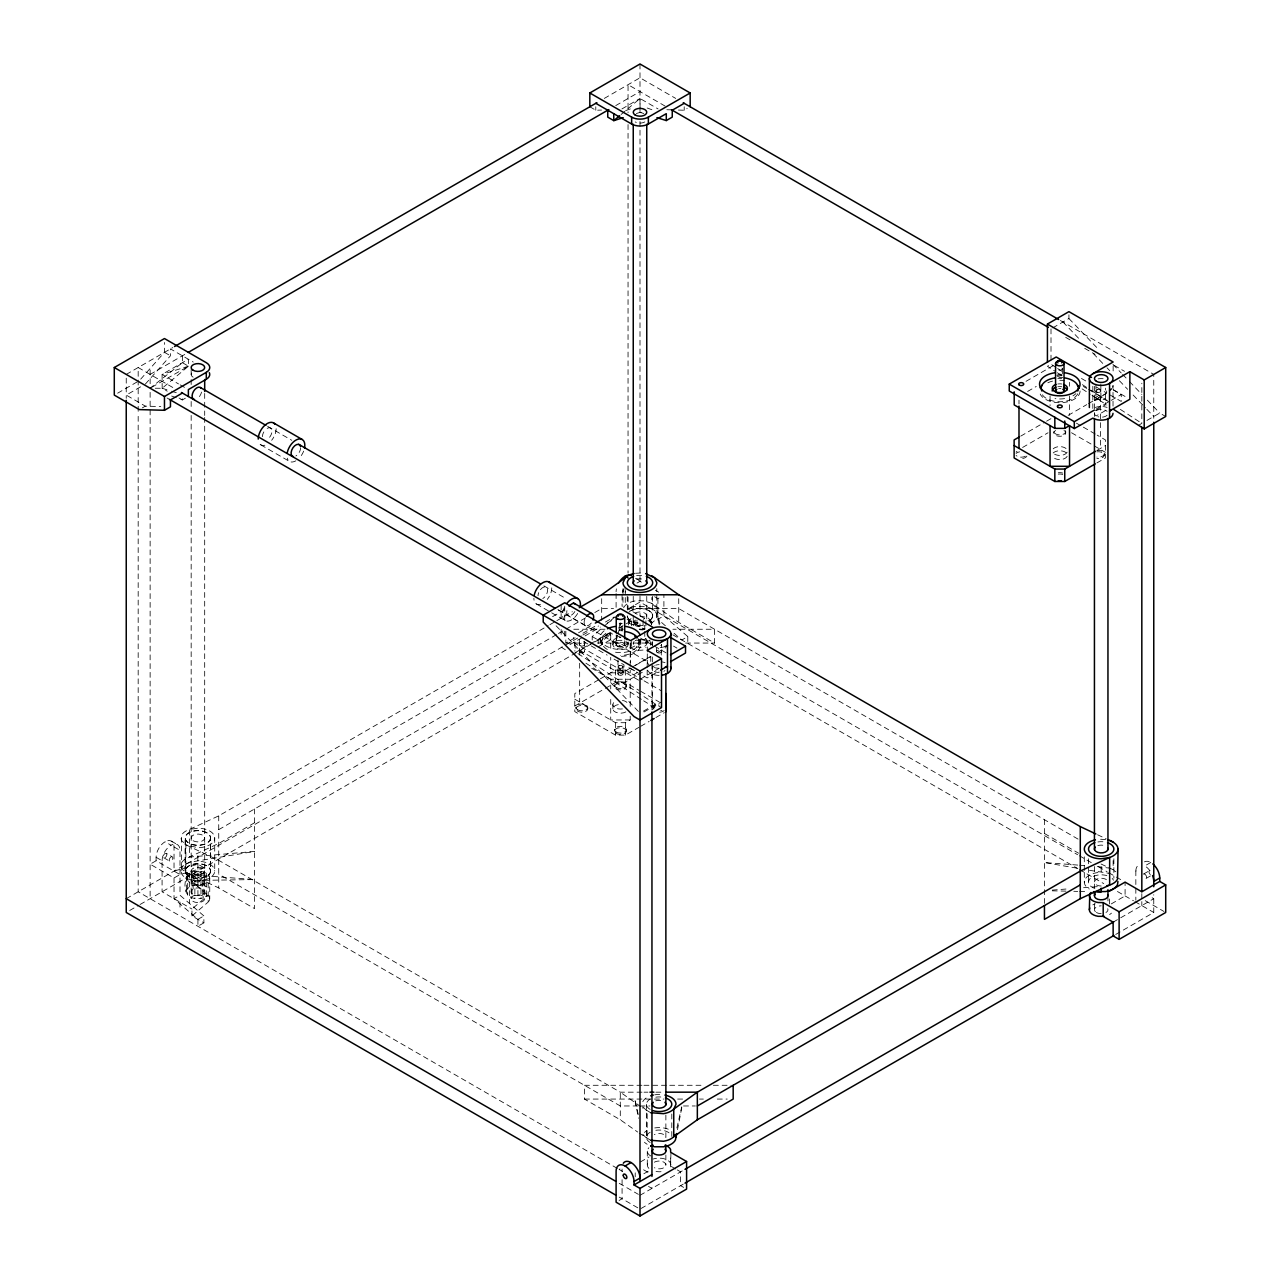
<?xml version="1.0" encoding="UTF-8"?>
<svg xmlns="http://www.w3.org/2000/svg" width="1280" height="1280" viewBox="0 0 1280 1280"><rect width="100%" height="100%" fill="white"/><g stroke="black" fill="none" stroke-linecap="round" stroke-linejoin="round"><path stroke-width="0.75" stroke-dasharray="5 3.75" d="M677.504 1129.696L681.984 1106.736M254.576 822.752L218.736 843.456L189.376 857.072A16.896 9.76 0 0 0 181.504 862.992C178.992 870.064 187.728 874.224 193.456 874.944L254.576 879.584L193.456 880.464A16.896 9.76 0 0 1 181.504 873.568L181.504 835.392A16.896 9.76 0 0 1 189.376 829.472L218.736 815.856L548.208 625.632M180.928 871.04L181.504 868.512A16.896 9.76 0 0 1 193.456 861.616L254.576 851.44L189.376 857.072L189.376 829.472L197.824 828.176A16.896 9.76 0 0 1 214.72 837.92L214.72 871.04A16.896 9.76 0 0 1 197.824 880.784M186.096 877.984C188.368 869.952 200.032 869.936 206.288 873.168A11.824 6.832 0 0 1 208.16 881.408L208.16 902.096L191.952 915.936L203.888 922.832L203.888 915.936L180 895.232L180 850.4A12.672 7.312 -60 0 0 171.04 845.216L165.072 841.776A12.672 7.312 -60 0 0 156.096 857.296L156.096 860.752L180 874.544L203.888 867.648L203.84 897.696C189.424 901.552 181.952 893.328 186.096 877.984L189.552 882.816L197.92 884.816M186.096 891.792C188.752 881.872 202.096 887.488 208.16 881.408M617.296 635.344L615.536 643.056L617.52 635.792M619.056 627.632L620.368 621.856M631.632 625.808L631.632 617.936L628.576 620.992L628.576 624.528M651.424 624.528L651.824 622.752A16.896 9.76 0 0 0 656.8 615.808L656.8 588.608M676.896 1127.984L681.728 1106.784M670.944 1153.12L670.544 1166.72A11.824 6.832 0 0 1 669.36 1168.368M618.032 633.968L621.008 623.072M623.584 607.76L625.264 605.408A16.896 9.76 0 0 1 635.536 600.864L644.272 600.864L651.856 603.392L678.736 622.352L714.576 643.056L714.576 629.248L672.928 629.248M140.704 379.136L164.464 352.336L164.464 342.496M145.344 384.08L170.448 355.792L170.448 348.896L193.248 362.064M592.208 640L592.208 636.56L602.656 627.504M604.16 626.208L614.608 617.152M598.176 643.456L598.176 640L608.64 630.944M191.952 915.936L191.952 909.024L208.16 895.2L203.84 897.696M621.088 114.48L640 98.496L658.064 108.928M155.296 388.24L162.176 388.272L188.464 366.192L188.368 359.248L162.08 374.416L162.176 388.272L167.232 391.184M182.384 355.792L182.384 362.688L150.128 388.208L150.128 367.52M650.24 639.968L645.92 642.464L649.6 641.024M126.24 374.416L172.8 347.536M604.288 98.416L640 77.792L675.712 98.416M117.632 393.184L139.376 380.624M150.128 374.416L184.752 354.432M615.76 105.584L640 91.6M140.576 386.832L126.24 395.104L145.344 406.144L160.784 406.576M621.936 108.928L640 98.496L640.096 112.352L643.84 113.52M142.368 407.872L145.344 406.144M185.376 398.208L182.384 399.936L178.8 398.64M678.416 110.064L684.208 110.224L687.2 108.496M552.608 616.64L564.72 609.648M1052.72 327.904L1068.928 318.544L1068.928 311.648M549.936 624.64L555.104 621.648M556.832 620.656L572.352 611.696M156.096 860.752L150.128 864.192L174.032 877.984L180 874.544M637.008 583.088L640 581.376L643.408 583.344M218.736 829.648L556.832 634.448M558.56 633.456L586.32 617.424M594.784 612.544L601.68 608.56L613.536 608.56M578.544 632.784L593.632 624.064M565.84 631.232L565.84 643.056L576.08 637.136M582.912 633.2L596.56 625.312M126.24 898.688L581.312 635.952M582.912 635.024L598.624 625.952M605.408 622.032L614.208 616.96M627.888 609.056L640 602.064L1077.648 854.736M569.92 644.656L600.336 627.088M607.04 623.216L613.808 619.312M1026.032 381.328L1056.208 363.904M654.656 596.736L657.92 598.608L660.912 596.896M574.88 652.832L588.288 645.088M590.016 644.096L610.72 632.128L610.72 649.568M1027.616 391.44L1036.256 386.464M129.696 910.48L138.336 905.488M140.064 904.496L610.976 632.608M618.672 628.176L633.488 619.616M598.176 646.896L610.128 640L631.632 648.288A11.824 6.832 0 0 0 643.056 650.048M203.888 922.832L197.92 926.272L197.92 919.376L174.032 898.688L180 895.232M665.392 625.776L657.92 619.312L663.904 615.856L663.904 595.168M598.64 679.808L574.8 693.584L574.8 711.616L615.504 735.12L625.424 735.12L638.96 727.312M600.368 678.816L615.504 670.08L625.424 670.08L642.288 679.808M1020.72 436.128L1044.88 422.176M1046.608 421.184L1054.832 416.432M620.4 673.792L623.984 671.728L623.984 664.832L613.888 659.008M630.496 668.032L625.424 670.976L615.504 670.976L574.88 647.52M632.192 667.056L650.816 656.304M657.584 652.4L666.048 647.52M1068.144 415.376L1086.752 404.624M1088.448 403.648L1105.376 393.872M635.52 665.344L650.752 656.56L650.752 663.728M1106.368 393.504L1092.832 401.328A11.824 6.832 0 0 1 1107.104 400.24M197.92 919.376L203.888 915.936M663.904 615.856L687.792 636.56L681.824 640L672.864 632.24M574.8 706L603.632 689.344M605.328 688.368L615.504 682.496L625.424 682.496L638.96 690.304M1022.608 447.456L1048.048 432.768M634.032 674.48L637.008 672.768M1096.112 409.088L1121.264 394.56L1121.264 401.456L1108.304 393.984M642.288 672.272L625.424 682L615.504 682L591.744 668.288M1095.424 410.656L1105.376 404.912L1105.376 388.144M640.272 679.152L658.88 668.416M1105.696 410.448L1096.208 415.92L1095.344 415.28A6.752 3.904 0 0 1 1094.672 412.32M643.824 676L647.168 677.936L659.024 671.088M643.408 711.152L655.536 704.144L661.504 707.6M1138.24 425.472L1141.824 423.392L1141.824 383.232M1146.944 420.432L1159.744 413.04L1165.712 416.496M574.8 699.2L615.504 722.704L625.424 722.704L630.208 719.952L630.208 716.064M644.016 711.968L661.264 702.016M1097.152 450.352L1105.376 445.6M640.656 726.32L649.12 721.44M655.888 717.536L664.352 712.64M1096.912 462.912L1105.376 458.032L1105.376 439.888L1097.152 435.136M1135.84 884.512L1135.84 871.088L1138.832 869.36M1150.784 862.464L1144.8 865.92A12.672 7.312 60 0 1 1151.136 872.608M640.4 1161.968L649.024 1156.976M1143.536 874.064L1149.52 870.624M1146.08 878.464L1150.56 875.872M643.856 1173.76L649.024 1170.784M1111.28 903.904L1125.088 895.92L1125.088 882.128M619.088 1200.48L622.08 1198.752L622.08 1179.216M640 1195.312L683.248 1170.336M1113.136 922.144L1153.76 898.688L1150.304 896.688M683.248 1184.128L640 1209.104L619.248 1197.12M1115.712 934.448L1153.76 912.48L1153.76 894.704M151.792 387.264L188.464 366.192L182.384 362.688M625.664 110.608L632.832 108M636.352 113.536L640.096 112.352L643.888 112.912M188.464 366.192L162.08 374.416L178.512 383.904M203.888 867.648L197.92 864.192L174.032 871.088L174.032 846.944A12.672 7.312 -60 0 0 165.072 841.776M635.536 573.264L641.088 573.024M1052.272 890.08L1067.92 888.896M1083.584 887.712L1097.28 886.656M589.824 106.768L595.792 110.224L601.584 110.064M1056.816 375.728L1062.768 375.728M1057.84 378.48L1061.744 378.48M627.36 608.56L678.736 608.56L1080.288 840.4M573.776 629.248L605.504 629.248M619.392 629.248L623.344 629.248M639.216 629.248L645.168 629.248M565.84 643.056L585.712 643.056M597.648 643.056L631.136 643.056M633.072 643.056L652.576 643.056M685.552 643.056L714.576 643.056M630.208 719.952L610.72 719.952L610.72 696.688M641.952 1085.28L584.448 1085.28L584.448 1099.072L620.288 1119.776L637.68 1132.048M643.936 1085.28L667.728 1085.28M669.712 1085.28L701.456 1085.28M713.344 1085.28L731.2 1085.28M642.016 1092.176L620.288 1092.176L218.736 860.336L185.872 844.816L181.504 840.448L180.928 837.92M644 1092.176L647.952 1092.176M655.856 1092.176L663.744 1092.176M584.448 1099.072L663.984 1099.072M677.632 1099.072L683.488 1099.072M699.392 1099.072L703.36 1099.072M717.28 1099.072L727.216 1099.072M638.064 1105.968L620.288 1105.968L218.736 874.144M640.048 1105.968L649.92 1105.968M683.504 1105.968L695.36 1105.968M1052.272 890.848L1065.968 891.136M1073.792 891.296L1077.712 891.392M1079.664 891.424L1087.504 891.6M666.832 109.744L670.704 109.84M640 615.936L648.368 617.936L651.824 622.752M1105.568 839.6L1101.2 839.264A16.896 9.76 0 0 0 1098.256 839.408M1077.712 865.072L1044.448 862.544L1077.712 868.304M1079.664 865.216L1085.536 865.664M1097.28 866.56L1109.648 868.16L1115.824 871.728M197.92 884.96L206.288 886.96L191.952 874.544M656.048 1171.552L659.12 1171.776A11.824 6.832 0 0 0 662.176 1171.552M1089.456 870.336L1105.568 872.704A16.896 9.76 0 0 1 1109.648 873.68M162.176 388.272L169.664 390.624M171.536 391.2L177.136 392.976M647.168 108L654.336 110.608M171.632 396.032L177.008 397.984M620.88 637.248L610.128 633.104L610.128 640M650.672 1112.704L642.432 1107.792M650.672 1140.288L639.264 1133.168M1097.584 834.768L1106.224 838.848M1101.04 864L1113.136 869.712L1113.136 859.856M254.576 808.96L254.576 908.624L218.736 887.936L185.872 872.416L185.872 844.816L197.824 847.68A16.896 9.76 0 0 0 214.72 837.92M1060.352 320.48L1153.76 374.416L1153.76 418.272M665.088 106.08L628.048 84.688L628.048 112.608M1065.712 337.376L1072.624 341.36M1084.736 348.352L1095.12 354.352M1114.144 365.328L1124.528 371.328M1113.136 389.6L1126.528 397.312M1113.168 389.888L1121.264 394.56M1081.456 378.464L1086.496 381.392M1096.592 387.216L1106.688 393.04L1106.688 387.872M1083.344 386.464L1086.784 388.448M1088.512 389.456L1105.376 399.184M1076.432 423.168L1081.616 426.16M1083.344 427.152L1095.424 434.128M1071.52 432.752L1105.376 452.304M655.36 590.24L658.768 592.208M1044.448 833.504L1078.576 853.2M1079.376 855.744L1091.488 862.736M1098.416 866.72L1107.056 871.712M1108.784 872.72L1120.896 879.712M1145.232 900.656L1164.016 911.488M628.048 597.008L628.048 608.96L654.656 624.32M672.864 634.832L1077.808 868.624M1079.376 869.536L1103.76 883.616M1117.44 891.504L1133.456 900.752M1134.896 901.584L1153.76 912.48M627.12 619.312L644.432 629.312M673.536 646.112L676.96 648.096M164.464 352.336L170.448 355.792M640.56 638.112L652.64 645.088M654.368 646.08L666.048 652.832M267.616 426.352L291.792 440.304M543.92 585.872L566.432 598.864M180.144 384.848L186.72 388.64M557.888 609.552L585.52 625.504M172.784 387.488L138.176 367.52L138.176 411.376M558.528 610.208L648.496 662.144M260.848 444.88L289.536 461.44M536.48 604.016L549.968 611.808M551.664 612.784L565.152 620.56A12.672 7.312 -60 0 0 577.824 613.248M179.024 398L182.384 399.936L182.384 396.496M592.208 636.56L598.176 640M167.04 397.984L170.448 399.936M630.448 668.272L635.456 671.184M583.6 641.52L607.168 655.12M628.848 667.632L638.56 673.248M644.016 680.8L661.264 690.768M638.56 680.144L573.504 642.576L573.504 637.408M640.656 691.28L659.28 702.032M654.928 707.936L643.696 700.832M171.408 841.152L177.376 844.592M174.032 846.944L180 850.4M197.92 871.088L203.888 874.544L191.952 881.44L206.288 893.856A11.824 6.832 0 0 1 208.16 902.096M166.336 853.376A2.528 1.456 -60 0 1 165.52 857.296A2.528 1.456 -60 0 1 163.328 856.032A2.528 1.456 -60 0 1 166.336 853.376L172.304 856.832A2.528 1.456 -60 0 1 171.504 860.752A2.528 1.456 -60 0 1 169.312 859.488A2.528 1.456 -60 0 1 172.304 856.832M163.792 857.76L169.776 861.216M156.096 857.296L162.08 860.752L162.08 891.792L191.952 909.024M675.648 1168.976L670.688 1166.112L670.688 1156.256M677.312 1169.936L680.624 1171.856L680.624 1185.648L683.616 1187.376M643.584 1169.776L648.608 1172.672M617.344 1168.432L138.176 891.792L138.176 413.36M622.544 1171.424L619.088 1169.424L622.08 1167.712L622.08 1171.552M648.496 1186.416L651.952 1188.4L651.952 1184.416M619.248 1183.328L638.368 1194.368M1055.968 367.44L1051.008 364.208L1047.424 366.272L1055.68 371.664M1057.616 368.512L1062.576 371.744M1082.384 384.656L1088.992 388.96M1090.64 390.032L1110.448 402.944M1120.352 409.408L1141.824 423.392M1057.328 372.736L1062.288 375.968M1082.096 388.88L1090.352 394.256M1092 395.328L1106.864 405.024M577.936 653.568L642.32 695.536M643.968 696.624L655.536 704.144M561.136 647.04L566.096 650.256M585.904 663.168L642.048 699.76M640.848 1106.688L620.288 1092.176L620.288 1119.776M1068.928 318.544L1099.2 350.048M1112.96 364.368L1121.216 372.96M1122.592 374.384L1128.096 380.112M1129.472 381.552L1141.856 394.432M1147.36 400.16L1159.744 413.04M1062.96 321.984L1080.848 340.608M1093.232 353.488L1105.616 366.384M1106.992 367.808L1109.744 370.672M1119.376 380.704L1127.632 389.296M1133.136 395.024L1145.52 407.904M1146.88 409.344L1153.76 416.496M556.08 625.776L638.624 711.68M642.8 1106.768L647.168 1111.152L647.168 1138.736L642.8 1134.368M659.296 624.88L656.224 613.28A16.896 9.76 0 0 0 644.272 606.384L635.536 606.384A16.896 9.76 0 0 0 627.952 608.912M659.872 623.776L656.224 607.76L651.856 603.392L651.856 597.472M670.944 1164.96L670.544 1163.184A11.824 6.832 0 0 0 659.12 1158.128L656.048 1158.352A11.824 6.832 0 0 0 653.2 1159.04M638.272 1114.496L634.752 1099.072L638.48 1118.224M1141.824 893.616L1141.824 899.664M1141.824 901.6L1141.824 905.584M1135.84 888.336L1135.84 900.16M1113.872 858.752L1113.872 878.24M1113.136 365.936L1113.136 371.856M1109.552 898.976L1109.552 904.896M1107.952 895.92L1107.952 901.84M1096.864 450.48A5.92 3.408 0 0 1 1104.304 453.776L1104.304 455.168A5.92 3.408 0 0 1 1096.864 458.464M1101.2 866.848L1101.2 872.368A16.896 9.76 0 0 0 1085.584 878.4A16.896 9.76 0 0 0 1089.248 889.024M1100.832 384.112L1100.928 397.904M1100.592 396.416L1100.592 448.368M1095.936 384.112L1095.936 391.008M1095.856 391.008L1095.856 397.904M1094.432 386.288L1094.432 416.496M1094.432 866.544L1094.432 887.76M1094.432 903.728L1094.432 909.728M1092.832 386.272L1092.832 408.496M1088.528 858.752L1088.528 882.128M1084.304 856.8L1084.304 870.448M1084.304 872.384L1084.304 882.128M1069.536 382.368L1069.536 386.24M1069.536 395.936L1069.536 415.312M1065.712 431.504L1065.712 432.88M1062.336 368.72L1062.336 375.632M1053.888 431.504L1053.888 432.88M1051.008 328.896L1051.008 360.288M1050.064 395.936L1050.064 405.616M1044.448 819.696L1044.448 905.568M1018.992 400.176L1018.992 403.92M687.792 636.56L687.792 643.456M684.208 106.768L684.208 110.224M678.736 598.704L678.736 622.352M671.792 1113.984L671.792 1137.36M665.872 1115.024L665.872 1137.36A6.752 3.904 0 0 0 661.696 1133.76A6.752 3.904 0 0 0 654.336 1134.608M665.872 1154.976L665.872 1164.96M661.584 644.656A2.528 1.456 0 0 1 660.848 645.68A2.448 1.408 0 0 0 661.504 644.656L661.584 651.552M661.264 650.064L661.264 655.888M657.92 598.608L657.92 619.312M656.528 648.096L656.528 651.552M653.136 707.424L653.136 708.8A5.92 3.408 0 0 1 659.056 705.392M652.576 596.32L652.672 615.856M652.352 641.52L652.352 645.776M652.352 656.96L652.352 709.664M651.952 664.144L651.952 709.984M651.424 620.992L651.424 624.928M650.752 641.504L650.752 645.264M650.24 619.344L650.24 623.28M647.296 651.968L647.296 640.688A11.824 6.832 0 0 0 650.752 645.52M647.296 653.856L647.168 668.08M647.168 670.048L647.168 677.936M647.296 1151.152L647.296 1164.96M646.752 596.384L646.752 621.488M646.752 639.456L646.752 643.456M646.448 1104.256L646.448 1137.36M645.92 620.784L645.92 628.672A11.824 6.832 0 0 1 640 629.584M645.92 638.528L645.92 647.648M644.784 629.456L644.784 625.52A6.752 3.904 0 0 1 635.888 625.856A6.752 3.904 0 0 1 634.144 620.8M644.784 631.424L644.784 639.312M643.056 620.096L643.056 629.952L640 629.728L640 623.808M640.736 644.656L640.736 637.76A20.272 11.712 0 0 1 613.52 648.752A20.272 11.712 0 0 1 604.928 630.224M640 64L640 113.68M640 121.488L640 584.128M640 595.92L640 615.856M639.056 641.888L639.056 644.656M636.944 620.096L636.944 627.984M635.216 620L635.216 627.888M635.216 1172.832L635.216 1176.784M634.08 620.784L634.08 624.72M633.248 596.384L633.248 613.504M633.248 615.504L633.248 625.488M631.632 641.376L631.632 648.288M630.448 642.656L630.448 662.368M630.208 643.76L630.208 672.832L610.72 672.832L610.72 657.328M630.208 706.384L630.208 679.248L610.72 679.248L610.72 688.944M629.76 619.344L629.76 623.28M628.576 620.992L628.576 624.928M628.048 124.56L628.048 573.088M628.064 641.888L628.064 644.656M627.232 596.32L627.328 610.016M626.384 685.152L626.384 686.528A5.92 3.408 0 0 1 617.504 689.488A5.92 3.408 0 0 1 617.504 683.568A5.92 3.408 0 0 1 626.384 686.528M626.384 729.712L626.384 731.088A5.92 3.408 0 0 1 617.504 734.048A5.92 3.408 0 0 1 617.504 728.128A5.92 3.408 0 0 1 626.384 731.088M625.264 589.632L625.264 595.552M625.264 597.52L625.264 605.408M625.424 670.08L625.424 682.496M625.424 722.704L625.424 735.12M624.688 640.704L624.688 644.656M623.008 588.608L623.008 606.336M622.992 666.928L622.992 673.84M622.08 595.168L622.08 606.304M622.08 626.208L622.08 633.104M618.016 660.032L617.936 673.84M616.24 634.8L616.24 644.656M616.096 593.568L616.096 608.432M615.504 670.08L615.504 682.496M615.504 722.704L615.504 735.12M614.544 685.152L614.544 686.528M614.544 729.712L614.544 731.088M612.864 641.888L612.864 644.656M612.864 704.672L612.864 708.8M601.872 641.888L601.872 644.656A18.592 10.736 0 0 1 611.168 635.36M601.68 598.704L601.68 620.384M600.192 637.76L600.192 644.656A20.272 11.712 0 0 1 613.536 633.648M595.792 106.768L595.792 110.224M587.792 707.424L587.792 708.8A5.92 3.408 0 0 1 578.912 711.76A5.92 3.408 0 0 1 578.912 705.856A5.92 3.408 0 0 1 587.792 708.8M584.4 641.2L584.4 651.552M579.664 650.064L579.664 659.44M579.664 663.248L579.664 702.016M579.344 639.472L579.344 651.552M575.952 707.424L575.952 708.8M574.88 641.792L574.88 651.2M564.72 606.192L564.72 623.376M564.72 631.232L564.72 639.072M561.136 604.816L561.136 621.52M561.136 629.376L561.136 637.216M218.736 815.856L218.736 887.936M210.592 837.984A12.672 7.312 0 0 1 191.584 844.32A12.672 7.312 0 0 1 191.584 831.648A12.672 7.312 0 0 1 210.592 837.984L210.592 871.088A12.672 7.312 0 0 1 191.584 877.424A12.672 7.312 0 0 1 191.584 864.752A12.672 7.312 0 0 1 210.592 871.088M210.496 837.92A12.672 7.312 0 0 1 191.488 844.256A12.672 7.312 0 0 1 191.488 831.584A12.672 7.312 0 0 1 210.496 837.92L210.496 871.04A12.672 7.312 0 0 1 191.488 877.376A12.672 7.312 0 0 1 191.488 864.704A12.672 7.312 0 0 1 210.496 871.04M209.744 877.984L209.744 898.688M206.288 873.168L206.288 896.608M204.688 393.472L204.688 415.44M204.688 417.44L204.688 898.688A6.752 3.904 0 0 1 194.544 902.064A6.752 3.904 0 0 1 194.544 895.312A6.752 3.904 0 0 1 204.688 898.688M202.704 880.752L202.704 894.544M200.976 871.392L200.976 898.384M197.824 855.76L197.824 861.28A16.896 9.76 0 0 1 214.72 871.04M197.92 864.192L197.92 898.608M194.864 871.392L194.864 898.384M193.136 875.232L193.136 889.024M192 872.08L192 897.696M191.168 369.52L191.168 377.504M191.168 379.504L191.168 385.488M191.168 401.472L191.168 407.456M191.168 415.44L191.168 898.688M189.552 873.168L189.552 903.52M187.68 874.576L187.68 895.2M186.496 876.224L186.496 893.552M180 902.128L180 909.024M174.032 877.984L174.032 898.688M150.128 392.352L150.128 898.688M126.24 378.176L126.24 398.336M551.776 587.856A12.672 7.312 -60 0 1 547.296 599.408M540.496 604.368A12.672 7.312 -60 0 1 533.856 598.208M540.416 589.632A6.752 3.904 -60 0 1 547.424 588.944A6.752 3.904 -60 0 1 542.816 598.56M538.032 595.792A6.752 3.904 -60 0 1 538.672 592.672M565.152 620.56A12.672 7.312 -60 0 1 565.152 605.936M574.864 611.536A6.752 3.904 -60 0 1 568.112 615.44A6.752 3.904 -60 0 1 568.112 607.648M276.16 428.736A12.672 7.312 -60 0 1 271.68 440.288M264.88 445.248A12.672 7.312 -60 0 1 258.544 441.584M267.184 428.384A6.752 3.904 -60 0 1 271.968 431.152A6.752 3.904 -60 0 1 267.184 439.424M262.416 436.672A6.752 3.904 -60 0 1 265.952 429.296M303.632 451.152A12.672 7.312 -60 0 1 300.352 456.832M295.872 460.816A12.672 7.312 -60 0 1 287.216 458.144M300.64 447.712A6.752 3.904 -60 0 1 295.872 455.984M201.504 392.08A6.752 3.904 -60 0 1 198.128 397.936M591.296 623.04A6.752 3.904 -60 0 1 585.104 625.2A6.752 3.904 -60 0 1 585.52 617.696M644.784 121.952A6.752 3.904 0 0 1 635.216 121.952M193.136 377.184A6.752 3.904 0 0 1 192.064 372.464M1107.056 415.28A6.752 3.904 0 0 1 1097.824 416.704M1096.416 410.56A6.752 3.904 0 0 1 1104.576 409.936L1105.968 410.56A6.752 3.904 0 0 1 1107.056 411.376M1080.08 391.008A20.272 11.712 0 0 1 1062.448 402.608A20.272 11.712 0 0 1 1040.208 394.032M1112.624 387.216A11.824 6.832 0 0 0 1113.024 385.456L1113.024 406.144A11.824 6.832 0 0 0 1112.624 404.384M1098.128 378.864A11.824 6.832 0 0 1 1104.256 378.864M1095.28 407.408A11.824 6.832 0 0 1 1107.104 407.408M1061.984 368A2.528 1.456 0 0 1 1061.056 370A2.528 1.456 0 0 1 1057.6 369.456M664.976 670.512A6.752 3.904 0 0 1 663.904 671.312M659.12 672.464A6.752 3.904 0 0 1 654.336 671.312L653.264 670.512A6.752 3.904 0 0 1 654.336 665.792M655.744 665.168A6.752 3.904 0 0 1 659.12 664.656M659.12 675.376A11.824 6.832 0 0 1 650.752 673.376L648.88 671.968A11.824 6.832 0 0 1 647.696 670.32M662.176 661.952A11.824 6.832 0 0 1 665.024 662.64M638.032 638.8A20.272 11.712 0 0 1 620.464 656.352M665.024 646.592A11.824 6.832 0 0 1 659.12 647.52M659.12 668.208A11.824 6.832 0 0 1 653.2 667.296M648.88 664.8A11.824 6.832 0 0 1 650.752 656.56M622.256 623.408A2.528 1.456 0 0 1 619.2 623.632M638.256 639.68A6.752 3.904 0 0 1 646.656 642.768A6.752 3.904 0 0 1 640.592 647.344A6.752 3.904 0 0 1 633.248 643.456M633.472 642.448A6.752 3.904 0 0 1 634.144 641.504M635.216 640.688A6.752 3.904 0 0 1 636.624 640.08A6.752 3.904 0 0 0 645.856 638.512M616.096 591.712A12.672 7.312 -60 0 1 616.416 588.864M625.536 591.728A2.528 1.456 -60 0 1 625.072 592.064M623.52 591.92A2.528 1.456 -60 0 1 624.176 588.72M635.52 578.448A12.672 7.312 -60 0 1 639.696 582.32M622.384 592.304A12.672 7.312 -60 0 1 623.28 589.296M1107.728 908.704A6.752 3.904 0 0 1 1105.968 912.48M1101.2 913.616A6.752 3.904 0 0 1 1096.416 912.48M1095.344 911.68A6.752 3.904 0 0 1 1101.2 905.824M1111.44 913.136A11.824 6.832 0 0 1 1109.552 914.544M1092.832 904.896A11.824 6.832 0 0 1 1095.28 903.808M1135.84 871.088A12.672 7.312 60 0 1 1138.464 865.296M1143.904 873.952A2.528 1.456 60 0 1 1146.592 877.296A2.528 1.456 60 0 1 1143.904 877.536M1144.448 861.84A12.672 7.312 60 0 1 1153.104 864.16M1150.32 874.544A2.528 1.456 60 0 1 1149.232 870.88A2.528 1.456 60 0 1 1152.048 872.08M162.08 860.752A12.672 7.312 -60 0 1 171.04 845.216M654.336 1162.192A6.752 3.904 0 0 1 663.904 1162.192A6.752 3.904 0 0 1 663.904 1167.712A6.752 3.904 0 0 1 654.336 1167.712M650.752 1155.984A11.824 6.832 0 0 1 648.88 1147.744M648.88 1168.368A11.824 6.832 0 0 1 648.88 1161.536M628.928 612.144A12.672 7.312 0 0 1 647.616 610A12.672 7.312 0 0 1 648.864 620.976M627.232 615.808A12.672 7.312 0 0 0 639.904 623.12A12.672 7.312 0 0 1 627.328 615.856M642.848 625.408A16.896 9.76 0 0 1 627.952 622.704M636.624 575.632A12.672 7.312 0 0 1 643.184 575.632M1097.92 841.952A12.672 7.312 0 0 1 1104.48 841.952M1094.864 888.464A12.672 7.312 0 0 1 1090.224 878.464A12.672 7.312 0 0 1 1107.536 875.792M1112.176 878.464A12.672 7.312 0 0 1 1113.44 880.24M650.16 1109.424A12.672 7.312 0 0 1 650.16 1099.072M655.84 1097.184A12.672 7.312 0 0 1 662.4 1097.184M650.16 1142.528A12.672 7.312 0 0 1 650.16 1132.192M655.84 1130.288A12.672 7.312 0 0 1 670.096 1133.696M642.8 1101.728A16.896 9.76 0 0 1 647.168 1097.344M654.736 1094.832A16.896 9.76 0 0 1 662.048 1094.64M647.168 1144.256A16.896 9.76 0 0 1 644.48 1142.24M644.48 1132.48A16.896 9.76 0 0 1 647.168 1130.464M654.736 1127.936A16.896 9.76 0 0 1 671.072 1130.464M631.04 610.688A12.672 7.312 0 0 1 648.96 610.688A12.672 7.312 0 0 1 648.96 621.04M635.216 613.104A6.752 3.904 0 0 1 645.36 613.488A6.752 3.904 0 0 1 643.376 619.232M636.624 579.376A6.752 3.904 0 0 1 643.376 579.376M1101.2 886.032A6.752 3.904 0 0 1 1095.344 880.176A6.752 3.904 0 0 1 1107.056 880.176M1097.824 845.632A6.752 3.904 0 0 1 1105.968 846.256M655.744 1100.864A6.752 3.904 0 0 1 662.496 1100.864M1026.912 456.048A5.92 3.408 0 0 1 1021.2 458.576M1016.08 453.456A5.92 3.408 0 0 1 1019.68 451.856M1025.392 456.192A5.92 3.408 0 0 1 1016.08 455.488M1016.08 452.08A5.92 3.408 0 0 1 1017.024 451.36M1058.272 472.768A5.92 3.408 0 0 1 1062.752 473.104M1058.272 474.144A5.92 3.408 0 0 1 1062.752 474.48M1104.304 453.776A5.92 3.408 0 0 1 1096.864 457.072M1096.864 451.856A5.92 3.408 0 0 1 1104.304 455.168M1063.984 430.464A5.92 3.408 0 0 1 1063.984 435.296A5.92 3.408 0 0 1 1055.616 435.296A5.92 3.408 0 0 1 1055.616 430.464M1067.136 456.304A7.6 4.384 0 0 1 1060.784 459.52A7.6 4.384 0 0 1 1053.216 457.36M1053.216 452.96A7.6 4.384 0 0 1 1060.784 450.816A7.6 4.384 0 0 1 1067.136 454.032M1067.136 452.16A7.6 4.384 0 0 1 1060.784 455.376A7.6 4.384 0 0 1 1053.216 453.216M1053.216 448.832A7.6 4.384 0 0 1 1060.784 446.672A7.6 4.384 0 0 1 1067.136 449.888M1065.504 430.624A5.92 3.408 0 0 1 1059.792 434.912A5.92 3.408 0 0 1 1054.08 430.624M1077.744 393.792A18.592 10.736 0 0 1 1059.792 401.744A18.592 10.736 0 0 1 1041.84 393.792M1047.84 382.784A18.592 10.736 0 0 1 1054.992 380.64M1059.792 380.272A18.592 10.736 0 0 1 1064.608 380.64M1057.824 386.768A7.6 4.384 0 0 1 1061.76 386.768M1058.704 388.656A4.224 2.432 0 0 1 1060.896 388.656M1075.888 393.616A18.592 10.736 0 0 1 1072.944 395.84M1064.608 398.608A18.592 10.736 0 0 1 1054.992 398.608M1059.792 377.52A18.592 10.736 0 0 1 1063.024 377.68M1057.824 384A7.6 4.384 0 0 1 1061.76 384M1057.6 374.896A2.528 1.456 0 0 1 1061.424 374.496A2.528 1.456 0 0 1 1061.424 376.752A2.528 1.456 0 0 1 1057.6 376.352M662.016 710.384A5.92 3.408 0 0 1 660.592 710.72M653.936 709.136A5.92 3.408 0 0 1 659.056 704.016M664.176 710.512A5.92 3.408 0 0 1 657.52 712.112M625.84 711.904A7.6 4.384 0 0 1 613.872 711.008A7.6 4.384 0 0 1 618.496 704.56M622.432 708.912A7.6 4.384 0 0 1 613.44 706.352A7.6 4.384 0 0 1 616.656 700.864M622.432 700.432A7.6 4.384 0 0 1 627.808 705.808M638.416 641.872A18.592 10.736 0 0 1 620.464 655.376M627.808 643.52A7.6 4.384 0 0 1 620.464 649.04A7.6 4.384 0 0 1 613.12 643.52A7.6 4.384 0 0 1 624.272 640.848M625.84 641.552A7.6 4.384 0 0 1 627.056 642.464M638.416 639.12A18.592 10.736 0 0 1 632.416 650.112A18.592 10.736 0 0 1 612.608 651.616M607.328 649.488A18.592 10.736 0 0 1 611.168 632.608M627.808 643.024A7.6 4.384 0 0 1 619.152 646.224A7.6 4.384 0 0 1 612.896 641.504A7.6 4.384 0 0 1 620.464 637.504M622.256 630.304A2.528 1.456 0 0 1 619.2 630.544M619.2 628A2.528 1.456 0 0 1 622.256 628.24M185.248 871.088L185.248 837.984L185.152 871.04M1096.656 392A2.448 1.408 0 0 0 1100.752 391.376A2.528 1.456 0 0 0 1097.728 389.6A2.528 1.456 0 0 0 1096.592 392.048A2.528 1.456 0 0 0 1100.832 391.392A2.448 1.408 0 0 0 1097.76 389.648A2.448 1.408 0 0 0 1096.656 392M580.08 645.68A2.528 1.456 0 0 0 584.32 645.024A2.528 1.456 0 0 0 581.216 643.232A2.528 1.456 0 0 0 580.08 645.68M618.736 667.936A2.448 1.408 0 0 0 622.832 667.296A2.448 1.408 0 0 0 619.824 665.568A2.528 1.456 0 0 0 618.672 667.968A2.528 1.456 0 0 0 622.912 667.312A2.528 1.456 0 0 0 619.808 665.52A2.448 1.408 0 0 0 618.736 667.936M194.544 895.168A6.752 3.904 0 0 0 204.688 891.792A6.752 3.904 0 0 0 194.544 888.4A6.752 3.904 0 0 0 194.544 895.168M194.544 881.376A6.752 3.904 0 0 0 204.688 877.984A6.752 3.904 0 0 0 194.544 874.608A6.752 3.904 0 0 0 194.544 881.376M193.136 873.856A6.752 3.904 0 0 0 204.448 872.096A6.752 3.904 0 0 0 196.176 867.328A6.752 3.904 0 0 0 193.136 873.856M193.136 840.736A6.752 3.904 0 0 0 204.448 838.992A6.752 3.904 0 0 0 196.176 834.208A6.752 3.904 0 0 0 193.136 840.736M1096.592 398.944A2.528 1.456 0 0 0 1100.832 398.288A2.528 1.456 0 0 0 1097.728 396.496A2.528 1.456 0 0 0 1096.592 398.944M577.696 709.84A5.92 3.408 0 0 0 587.584 708.304A5.92 3.408 0 0 0 580.336 704.128A5.92 3.408 0 0 0 577.696 709.84M616.288 732.128A5.92 3.408 0 0 0 626.176 730.592A5.92 3.408 0 0 0 618.928 726.416A5.92 3.408 0 0 0 616.288 732.128M616.288 687.568A5.92 3.408 0 0 0 626.176 686.032A5.92 3.408 0 0 0 618.928 681.84A5.92 3.408 0 0 0 616.288 687.568M617.472 646.384A4.224 2.432 0 0 0 624.544 645.28A4.224 2.432 0 0 0 619.376 642.304A4.224 2.432 0 0 0 617.472 646.384M618.672 674.864A2.528 1.456 0 0 0 622.912 674.208A2.528 1.456 0 0 0 619.808 672.416A2.528 1.456 0 0 0 618.672 674.864M657.264 652.592A2.528 1.456 0 0 0 661.504 651.936A2.528 1.456 0 0 0 658.4 650.144A2.528 1.456 0 0 0 657.264 652.592M580.08 652.592A2.528 1.456 0 0 0 584.32 651.936A2.528 1.456 0 0 0 581.216 650.144A2.528 1.456 0 0 0 580.08 652.592"/><path stroke-width="1.5" d="M650.672 1145.808A16.896 9.76 0 0 0 654.736 1146.784L663.488 1146.784A16.896 9.76 0 0 0 675.44 1139.888L676.768 1133.536M1104.256 916.32L1098.128 916.32A11.824 6.832 0 0 1 1089.36 909.728L1089.776 894.16A11.824 6.832 0 0 1 1090.96 892.512M1089.36 909.728L1089.776 907.952M1107.952 839.664C1112.752 841.36 1119.968 845.344 1117.52 851.536A16.896 9.76 0 0 1 1109.648 857.472L1080.288 871.088L697.344 1092.176L673.744 1109.12A16.896 9.76 0 0 1 663.488 1113.664L650.672 1112.704M1118.096 849.024L1117.52 879.136A16.896 9.76 0 0 1 1109.648 885.056L1080.288 898.672L1044.448 919.376L1044.448 905.568M634.128 573.52A16.896 9.76 0 0 0 625.264 577.808L623.008 582.688A16.896 9.76 0 0 0 639.904 592.448A16.896 9.76 0 0 0 656.8 582.688L654.544 577.808L645.632 573.6M675.44 1134.368L673.744 1136.72A16.896 9.76 0 0 1 663.488 1141.264L650.672 1140.288M619.632 115.712L613.808 120.624L607.744 117.12L607.744 110.224M579.264 607.712L601.68 594.768L625.264 577.808M733.184 1085.28L733.184 1099.072L697.344 1119.776L673.744 1136.72L673.744 1109.12L676.016 1104.256A16.896 9.76 0 0 0 664.896 1095.088M182.384 393.04L170.448 399.936L170.448 406.832L164.464 410.288L139.376 409.6L114.288 395.104L114.288 367.52L164.464 338.544L206.288 362.688A11.824 6.832 0 0 1 206.288 372.352L206.288 379.248L188.368 389.6L188.368 396.496M589.824 106.768L589.824 92.976L640 64L690.176 92.976L690.176 106.768M174.528 346.528L596.896 102.688M188.208 352.432L608.848 109.584M114.288 367.52L164.464 396.496L206.288 372.352M589.824 92.976L631.632 117.12A11.824 6.832 0 0 0 648.368 117.12L690.176 92.976M595.792 103.312L631.632 124.016A11.824 6.832 0 0 0 648.368 124.016L666.288 113.664L666.288 120.56L656.928 117.632M684.208 103.312L672.256 110.224L672.256 117.12L666.288 120.56M1047.424 362.352L1047.424 324.064L1068.928 311.648L1165.712 367.52L1165.712 416.496L1144.208 428.912L1113.472 409.328M595.312 623.104L620.464 608.576L652.992 627.36M1113.024 413.328A11.824 6.832 0 0 1 1105.728 419.632A11.824 6.832 0 0 1 1092.832 418.144L1074.304 428.56L1009.248 391.008L1009.248 384.112L1056.208 356.992L1091.552 377.408M650.752 628.96L630.448 640.688L564.72 602.752L543.216 615.168L543.216 622.064L634.032 716.56L640 720.016L661.504 707.6L661.504 658.624L647.168 650.336L667.488 638.624L667.488 673.376M1092.832 373.728L1113.136 362L1047.424 324.064M1165.712 367.52L1144.208 379.936L1129.872 371.664L1109.552 383.392L1109.552 418.144M1018.992 437.12L1014.128 439.936L1014.128 457.968L1054.832 481.472L1064.752 481.472L1095.216 463.888M169.472 399.392L640 671.04L661.504 658.624M670.432 654.848L685.52 646.128L685.52 653.04L670.544 661.68M1009.248 384.112L1074.304 421.664L1094.432 410.048M1014.208 391.824L1014.208 404.912L1054.832 428.368L1064.752 428.368L1069.536 425.6L1069.536 466.304L1050.064 466.304L1050.064 425.6M660.704 670.112L667.488 666.208A11.824 6.832 0 0 1 665.024 667.296M1014.128 445.552L1054.832 469.056L1064.752 469.056L1095.424 451.36M650.816 720.464L654.192 718.512M697.344 1105.968L1080.288 884.88M665.024 1145.248A11.824 6.832 0 0 1 670.544 1149.392L670.688 1152.32L686.592 1161.504L686.592 1189.104L640 1216L616.096 1202.208L616.096 1171.168A12.672 7.312 60 0 1 625.072 1165.984L631.04 1162.544M1109.552 891.104L1125.088 882.128L1141.824 891.792L1159.744 881.44L1165.712 884.896L1165.712 912.48L1119.12 939.376L1113.136 935.936L1113.136 922.144L1103.2 916.4L1103.2 902.608L1098.128 902.528A11.824 6.832 0 0 1 1089.36 895.92M686.592 1161.504L640 1188.4L634.032 1184.96L634.032 1181.504L640 1178.064A12.672 7.312 60 0 0 633.36 1164.224A12.672 7.312 60 0 0 623.28 1163.232M1153.104 864.16A12.672 7.312 60 0 1 1159.744 877.984L1153.76 881.44A12.672 7.312 60 0 0 1152.56 875.568M634.032 1184.96L651.952 1174.608M1103.2 902.608L1119.12 911.792L1165.712 884.896M684.976 1169.344L1113.984 921.648M684.976 1183.136L1113.984 935.456M623.2 117.664L613.808 120.624L613.712 113.664M1106.928 885.712L1109.648 885.056L1109.648 857.472L1101.2 858.768A16.896 9.76 0 0 1 1084.56 850.704A16.896 9.76 0 0 1 1095.424 839.856M601.68 594.768L678.736 594.768L1080.288 826.592L1095.856 833.952M649.92 1092.176L653.872 1092.176M665.728 1092.176L697.344 1092.176L697.344 1119.776M1093.36 891.712L1105.568 891.552A16.896 9.76 0 0 0 1117.52 884.656L1117.936 881.44M1109.648 840.576L1113.136 842.112M683.248 102.768L1058.624 319.488M671.296 109.664L1048.4 327.392M625.072 576.192L628.048 577.92M670.112 637.232L685.52 646.128M273.536 422.928L302.208 439.488M549.152 582.064L577.824 598.624M200.256 387.456L265.888 425.344M298.704 444.288L540.464 583.872M573.28 602.816L592.272 613.792A6.752 3.904 -60 0 1 593.04 620.016M181.424 392.48L555.072 608.208M126.24 898.688L615.776 1181.328M615.776 1195.12L126.24 912.48L126.24 400.336M651.856 575.792L678.736 594.768M1159.744 877.984L1159.744 881.44M1153.76 422.256L1153.76 886.72M1144.208 379.936L1144.208 428.912M1141.824 427.168L1141.824 891.632M1129.872 371.664L1129.872 399.248L1109.552 410.976A11.824 6.832 0 0 0 1111.44 409.568M1119.12 911.792L1119.12 939.376M1107.952 418.496L1107.952 849.808M1107.952 889.76L1107.952 895.744M1101.2 888.208L1101.2 891.888A16.896 9.76 0 0 1 1096.816 891.552M1094.432 418.496L1094.432 849.808M1094.432 891.744L1094.432 895.744M1089.36 378.56L1089.36 407.536M1080.288 826.592L1080.288 898.672M1074.304 421.664L1074.304 428.56M1064.752 421.008L1064.752 428.368M1064.752 469.056L1064.752 481.472M1064.016 363.408L1064.016 391.008M1055.568 363.408L1055.568 391.008M1054.832 417.328L1054.832 428.368M1054.832 469.056L1054.832 481.472M1018.992 406.112L1018.992 448.368M670.944 633.792A11.824 6.832 0 0 1 653.2 639.696A11.824 6.832 0 0 1 653.2 627.872A11.824 6.832 0 0 1 670.944 633.792L670.944 668.56M666.048 693.52L666.048 711.664M665.872 673.728L665.872 1105.04M665.872 1144.992L665.872 1150.976M651.952 711.984L651.952 1176.448M648.368 117.12L648.368 124.016M646.752 124.272L646.752 583.552M640 671.04L640 1181.504M640 1188.4L640 1216M633.248 124.272L633.248 583.552M631.632 117.12L631.632 124.016M624.688 617.056L624.688 638.736M616.24 617.056L616.24 632.832M204.688 379.504L204.688 391.488M164.464 396.496L164.464 410.288M534.16 595.36A12.672 7.312 -60 0 1 541.648 583.456A12.672 7.312 -60 0 1 550.576 583.376M567.008 603.216A12.672 7.312 -60 0 1 576.944 598.24A12.672 7.312 -60 0 1 580.144 607.28M569.104 606.192A6.752 3.904 -60 0 1 575.632 604.448M258.224 439.088A12.672 7.312 -60 0 1 264.88 425.248A12.672 7.312 -60 0 1 274.96 424.256M287.216 452.784A12.672 7.312 -60 0 1 298.192 439.136A12.672 7.312 -60 0 1 304.528 448.144M293.472 456.624A6.752 3.904 -60 0 1 292.96 447.76A6.752 3.904 -60 0 1 300.48 446.368M194.496 399.472A6.752 3.904 -60 0 1 193.504 391.36A6.752 3.904 -60 0 1 201.024 388.16M586.512 616.24A6.752 3.904 -60 0 1 592.272 613.792M209.344 372.656A11.824 6.832 0 0 1 206.288 379.248M1058 362.864A2.528 1.456 0 0 1 1058 360.8A2.528 1.456 0 0 1 1061.584 360.8A2.528 1.456 0 0 1 1061.584 362.864M1065.04 372.8A20.272 11.712 0 0 1 1076.4 390.816A20.272 11.712 0 0 1 1043.184 390.816A20.272 11.712 0 0 1 1054.544 372.8M1040.208 387.984A20.272 11.712 0 0 1 1042.24 385.152M1077.36 385.152A20.272 11.712 0 0 1 1079.376 387.984M1111.44 388.864A11.824 6.832 0 0 1 1109.552 390.288M618.272 616.208A2.528 1.456 0 0 1 620.464 614.016A2.528 1.456 0 0 1 622.656 616.208M607.424 628.784A20.272 11.712 0 0 1 615.216 626.448M625.712 626.448A20.272 11.712 0 0 1 640.048 634.72M670.544 666.784A11.824 6.832 0 0 1 662.176 675.152M634.8 636.368A20.272 11.712 0 0 1 637.072 637.936M667.488 645.52A11.824 6.832 0 0 1 665.024 646.592M618.736 582.88A12.672 7.312 -60 0 1 631.408 575.568M1107.728 894.912A6.752 3.904 0 0 1 1100.32 899.792A6.752 3.904 0 0 1 1095.344 893.968M625.072 1165.984A12.672 7.312 60 0 1 634.032 1181.504M650.752 1146.336A11.824 6.832 0 0 1 653.2 1145.248M664.976 1149.2A6.752 3.904 0 0 1 659.12 1155.056A6.752 3.904 0 0 1 653.264 1149.2M646.336 576.416A12.672 7.312 0 0 1 649.712 587.456A12.672 7.312 0 0 1 630.288 587.456A12.672 7.312 0 0 1 633.664 576.416M1107.536 842.688A12.672 7.312 0 0 1 1110.896 853.728A12.672 7.312 0 0 1 1091.488 853.728A12.672 7.312 0 0 1 1094.864 842.688M650.672 1095.808A16.896 9.76 0 0 1 653.344 1095.088M675.44 1134.832A16.896 9.76 0 0 1 676.016 1137.36M665.456 1097.92A12.672 7.312 0 0 1 670.096 1107.904A12.672 7.312 0 0 1 652.784 1110.592M645.856 580.8A6.752 3.904 0 0 1 640 586.656A6.752 3.904 0 0 1 634.144 580.8M1107.728 848A6.752 3.904 0 0 1 1100.32 852.88A6.752 3.904 0 0 1 1095.344 847.072M664.976 1102.304A6.752 3.904 0 0 1 659.12 1108.144A6.752 3.904 0 0 1 653.264 1102.304M1061.328 480.736A5.92 3.408 0 0 1 1058.272 480.736M1052.192 391.008A7.6 4.384 0 0 1 1056 387.2M1063.6 387.2A7.6 4.384 0 0 1 1067.136 389.872M1062.784 389.28A4.224 2.432 0 0 1 1063.456 392.224M1062.784 392.736A4.224 2.432 0 0 1 1056.816 392.736M1056.144 392.224A4.224 2.432 0 0 1 1056.816 389.28M1064.608 377.888A18.592 10.736 0 0 1 1077.744 391.024M1041.84 391.024A18.592 10.736 0 0 1 1054.992 377.888M1063.6 384.448A7.6 4.384 0 0 1 1065.616 391.072A7.6 4.384 0 0 1 1053.968 391.072A7.6 4.384 0 0 1 1056 384.448M625.28 631.536A18.592 10.736 0 0 1 636.56 636.528M625.84 638.784A7.6 4.384 0 0 1 627.056 639.696M635.216 115.04A6.752 3.904 0 0 0 646.528 113.296A6.752 3.904 0 0 0 638.256 108.512A6.752 3.904 0 0 0 635.216 115.04M193.136 370.272A6.752 3.904 0 0 0 204.448 368.528A6.752 3.904 0 0 0 196.176 363.744A6.752 3.904 0 0 0 193.136 370.272M1092.832 383.392A11.824 6.832 0 0 0 1112.624 380.32A11.824 6.832 0 0 0 1098.128 371.952A11.824 6.832 0 0 0 1092.832 383.392M1096.416 381.312A6.752 3.904 0 0 0 1107.728 379.568A6.752 3.904 0 0 0 1099.44 374.784A6.752 3.904 0 0 0 1096.416 381.312M1019.408 385.152A2.528 1.456 0 0 0 1023.648 384.496A2.528 1.456 0 0 0 1020.544 382.688A2.528 1.456 0 0 0 1019.408 385.152M1058.064 407.392A2.448 1.408 0 0 0 1062.16 406.752A2.448 1.408 0 0 0 1059.168 405.024A2.448 1.408 0 0 0 1058.064 407.392M654.336 636.544A6.752 3.904 0 0 0 665.648 634.8A6.752 3.904 0 0 0 657.36 630.016A6.752 3.904 0 0 0 654.336 636.544M623.28 1175.296A2.528 1.456 60 0 0 625.968 1178.64A2.528 1.456 60 0 0 625.968 1175.056A2.528 1.456 60 0 0 623.28 1175.296M1056.816 365.136A4.224 2.432 0 0 0 1063.872 364.048A4.224 2.432 0 0 0 1058.704 361.056A4.224 2.432 0 0 0 1056.816 365.136M617.472 618.784A4.224 2.432 0 0 0 624.544 617.696A4.224 2.432 0 0 0 619.376 614.704A4.224 2.432 0 0 0 617.472 618.784"/></g></svg>
